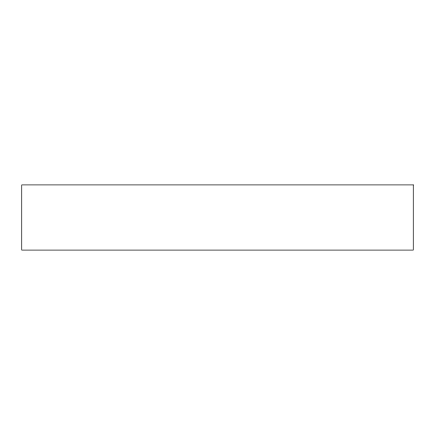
<?xml version="1.0" encoding="UTF-8"?>
<svg xmlns="http://www.w3.org/2000/svg" width="435" height="435" viewBox="0 0 435 435"><rect width="100%" height="100%" fill="white"/><g stroke="black" fill="none" stroke-linecap="round" stroke-linejoin="round"><path stroke-width="0.65" d="M413.25 184.908L21.75 184.908L21.75 250.092L413.25 250.092L413.25 184.908"/></g></svg>
